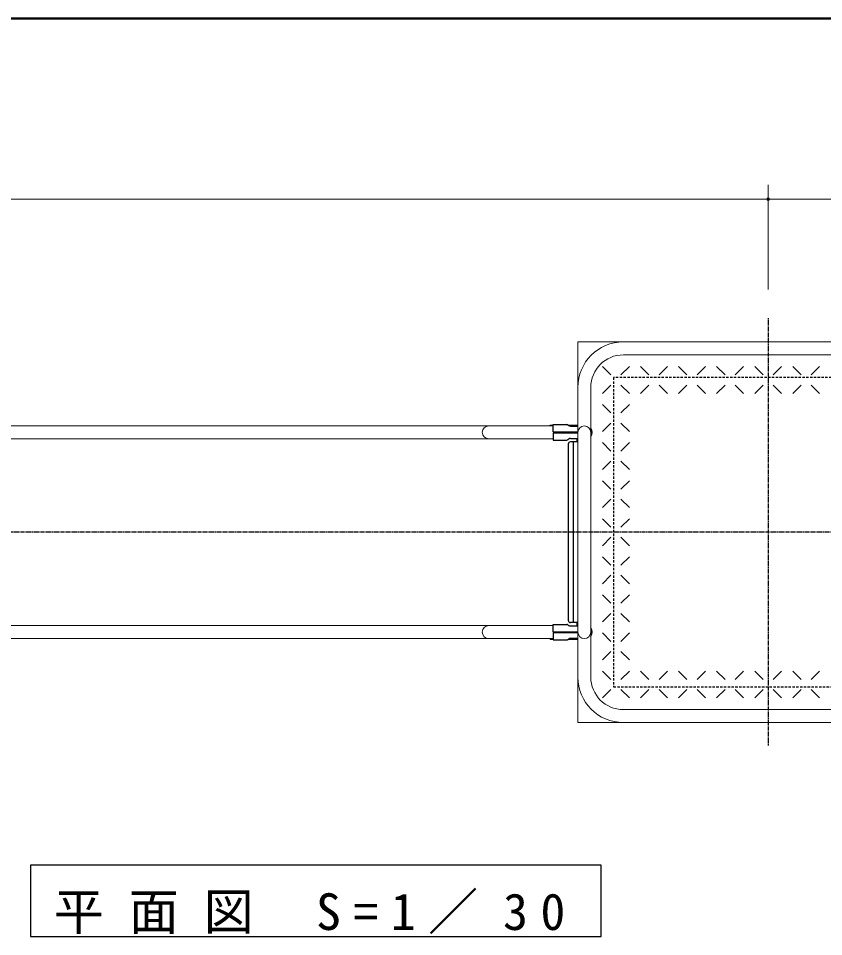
# Model space of a CAD drawing. Units: millimetres at full size, with parts at other scales. Extents: x -11723 to 28, y -1854 to 8010.
# Drawn here: x -8601 to -6908, y 6080 to 8010 of the extents above; entities that cross this region are included whole.
import ezdxf

# ---------------------------------------------------------------- set-up
doc = ezdxf.new("R2010")
doc.units = ezdxf.units.MM
doc.linetypes.add('USER2', pattern=[6, 3, -1, 1, -1])
doc.linetypes.add('USER4', pattern=[8, 5, -3])
for name, color, linetype, lineweight in [('A3図枠', 7, 'Continuous', 25), ('線', 2, 'Continuous', 25), ('補助', 2, 'Continuous', 13)]:
    doc.layers.add(name, color=color, linetype=linetype, lineweight=lineweight)
doc.styles.add('ＭＳ ゴシック', font='')
doc.styles.get('ＭＳ ゴシック').set_extended_font_data('MS Gothic')

# ---------------------------------------------------------------- blocks, each defined once
blk = doc.blocks.new('dimension_origin')
at = {"color": 0, "linetype": 'Continuous', "lineweight": -2}
blk.add_circle((0, 0), 1.25, dxfattribs=at)

msp = doc.modelspace()

# ---------------------------------------------------------------- linework, layer by layer
at = {"layer": 'A3図枠', "lineweight": 50}
msp.add_line((0, 8010), (-11550, 8010), dxfattribs=at)
at = {"layer": '線', "color": 20, "linetype": 'USER2'}
for p, q in [((-7024.958, 7380), (-7024.958, 6480)), ((-5317.828, 6930), (-10661.246, 6930))]:
    msp.add_line(p, q, dxfattribs=at)
at = {"layer": '線', "color": 7, "lineweight": 13}
for p, q in [((-7424.958, 6530), (-7424.958, 7330)), ((-6624.958, 7330), (-7424.958, 7330)), ((-6720.558, 7302.8), (-7329.358, 7302.8)), ((-7397.758, 6625.6), (-7397.758, 7234.4)), ((-10597.489, 7153.6), (-7476.758, 7153.6)), ((-10597.489, 7126.4), (-7476.758, 7126.4)), ((-7424.958, 7120), (-7424.958, 6740)), ((-10597.489, 6733.6), (-7476.758, 6733.6)), ((-10597.489, 6706.4), (-7476.758, 6706.4)), ((-6720.558, 6557.2), (-7329.358, 6557.2)), ((-6624.958, 6530), (-7424.958, 6530))]:
    msp.add_line(p, q, dxfattribs=at)
at = {"layer": '線'}
for p, q in [((-7373.243, 7278.284), (-7355.565, 7260.607)), ((-7316.674, 7278.284), (-7334.352, 7260.607)), ((-7293.243, 7278.284), (-7275.565, 7260.607)), ((-7236.674, 7278.284), (-7254.352, 7260.607)), ((-7213.243, 7278.284), (-7195.565, 7260.607)), ((-7156.674, 7278.284), (-7174.352, 7260.607)), ((-7133.243, 7278.284), (-7115.565, 7260.607)), ((-7076.674, 7278.284), (-7094.352, 7260.607)), ((-7053.243, 7278.284), (-7035.565, 7260.607)), ((-6996.674, 7278.284), (-7014.352, 7260.607)), ((-6973.243, 7278.284), (-6955.565, 7260.607)), ((-6916.674, 7278.284), (-6934.352, 7260.607)), ((-7355.565, 7239.393), (-7373.243, 7221.716)), ((-7334.352, 7239.393), (-7316.674, 7221.716)), ((-7275.565, 7239.393), (-7293.243, 7221.716)), ((-7254.352, 7239.393), (-7236.674, 7221.716)), ((-7195.565, 7239.393), (-7213.243, 7221.716)), ((-7174.352, 7239.393), (-7156.674, 7221.716)), ((-7115.565, 7239.393), (-7133.243, 7221.716)), ((-7094.352, 7239.393), (-7076.674, 7221.716)), ((-7035.565, 7239.393), (-7053.243, 7221.716)), ((-7014.352, 7239.393), (-6996.674, 7221.716)), ((-6955.565, 7239.393), (-6973.243, 7221.716)), ((-6934.352, 7239.393), (-6916.674, 7221.716)), ((-7373.243, 7198.284), (-7355.565, 7180.607)), ((-7316.674, 7198.284), (-7334.352, 7180.607)), ((-7483.185, 7153.6), (-7483.185, 7155)), ((-7483.185, 7155), (-7476.758, 7155)), ((-7476.758, 7156.2), (-7448.102, 7156.2)), ((-7476.758, 7140.9), (-7476.758, 7156.2)), ((-7446.022, 7155.361), (-7443.965, 7154.071)), ((-7445.446, 7155), (-7426.458, 7155)), ((-7440.244, 7153), (-7424.958, 7153)), ((-7426.458, 7153), (-7426.458, 7155)), ((-7355.565, 7159.393), (-7373.243, 7141.716)), ((-7334.352, 7159.393), (-7316.674, 7141.716)), ((-7476.758, 7140.9), (-7424.949, 7140.9)), ((-7476.758, 7139.1), (-7424.949, 7139.1)), ((-7476.758, 7139.1), (-7476.758, 7123.8)), ((-7476.758, 7123.8), (-7448.102, 7123.8)), ((-7446.022, 7124.639), (-7443.965, 7125.929)), ((-7440.244, 7127), (-7424.958, 7127)), ((-7426.458, 7120), (-7426.458, 7127)), ((-7445.342, 7115), (-7445.342, 6745)), ((-7424.958, 7120), (-7440.342, 7120)), ((-7434.958, 7120), (-7434.958, 6740)), ((-7373.243, 7118.284), (-7355.565, 7100.607)), ((-7316.674, 7118.284), (-7334.352, 7100.607)), ((-7355.565, 7079.393), (-7373.243, 7061.716)), ((-7334.352, 7079.393), (-7316.674, 7061.716)), ((-7373.243, 7038.284), (-7355.565, 7020.607)), ((-7316.674, 7038.284), (-7334.352, 7020.607)), ((-7355.565, 6999.393), (-7373.243, 6981.716)), ((-7334.352, 6999.393), (-7316.674, 6981.716)), ((-7373.243, 6958.284), (-7355.565, 6940.607)), ((-7316.674, 6958.284), (-7334.352, 6940.607)), ((-7355.565, 6919.393), (-7373.243, 6901.716)), ((-7334.352, 6919.393), (-7316.674, 6901.716)), ((-7373.243, 6878.284), (-7355.565, 6860.607)), ((-7316.674, 6878.284), (-7334.352, 6860.607)), ((-7355.565, 6839.393), (-7373.243, 6821.716)), ((-7334.352, 6839.393), (-7316.674, 6821.716)), ((-7373.243, 6798.284), (-7355.565, 6780.607)), ((-7316.674, 6798.284), (-7334.352, 6780.607)), ((-7355.565, 6759.393), (-7373.243, 6741.716)), ((-7334.352, 6759.393), (-7316.674, 6741.716)), ((-7476.758, 6736.2), (-7448.102, 6736.2)), ((-7476.758, 6720.9), (-7476.758, 6736.2)), ((-7424.958, 6740), (-7440.342, 6740)), ((-7426.458, 6733), (-7426.458, 6740)), ((-7476.758, 6720.9), (-7424.949, 6720.9)), ((-7476.758, 6719.1), (-7424.949, 6719.1)), ((-7476.758, 6719.1), (-7476.758, 6703.8)), ((-7446.022, 6735.361), (-7443.965, 6734.071)), ((-7440.244, 6733), (-7424.958, 6733)), ((-7373.243, 6718.284), (-7355.565, 6700.607)), ((-7316.674, 6718.284), (-7334.352, 6700.607)), ((-7483.185, 6705), (-7483.185, 6706.4)), ((-7483.185, 6705), (-7476.758, 6705)), ((-7476.758, 6703.8), (-7448.102, 6703.8)), ((-7446.022, 6704.639), (-7443.965, 6705.929)), ((-7445.446, 6705), (-7426.458, 6705)), ((-7440.244, 6707), (-7424.958, 6707)), ((-7426.458, 6705), (-7426.458, 6707)), ((-7355.565, 6679.393), (-7373.243, 6661.716)), ((-7334.352, 6679.393), (-7316.674, 6661.716)), ((-7373.243, 6638.284), (-7355.565, 6620.607)), ((-7316.674, 6638.284), (-7334.352, 6620.607)), ((-7293.243, 6638.284), (-7275.565, 6620.607)), ((-7236.674, 6638.284), (-7254.352, 6620.607)), ((-7213.243, 6638.284), (-7195.565, 6620.607)), ((-7156.674, 6638.284), (-7174.352, 6620.607)), ((-7133.243, 6638.284), (-7115.565, 6620.607)), ((-7076.674, 6638.284), (-7094.352, 6620.607)), ((-7053.243, 6638.284), (-7035.565, 6620.607)), ((-6996.674, 6638.284), (-7014.352, 6620.607)), ((-6973.243, 6638.284), (-6955.565, 6620.607)), ((-6916.674, 6638.284), (-6934.352, 6620.607)), ((-7355.565, 6599.393), (-7373.243, 6581.716)), ((-7334.352, 6599.393), (-7316.674, 6581.716)), ((-7275.565, 6599.393), (-7293.243, 6581.716)), ((-7254.352, 6599.393), (-7236.674, 6581.716)), ((-7195.565, 6599.393), (-7213.243, 6581.716)), ((-7174.352, 6599.393), (-7156.674, 6581.716)), ((-7115.565, 6599.393), (-7133.243, 6581.716)), ((-7094.352, 6599.393), (-7076.674, 6581.716)), ((-7035.565, 6599.393), (-7053.243, 6581.716)), ((-7014.352, 6599.393), (-6996.674, 6581.716)), ((-6955.565, 6599.393), (-6973.243, 6581.716)), ((-6934.352, 6599.393), (-6916.674, 6581.716))]:
    msp.add_line(p, q, dxfattribs=at)
at = {"layer": '線', "color": 4, "linetype": 'USER4'}
msp.add_lwpolyline([(-7349.958, 6605), (-6699.958, 6605), (-6699.958, 7255), (-7349.958, 7255)], close=True, dxfattribs=at)
at = {"layer": '線', "color": 7, "lineweight": 13}
for centre, radius, start, end in [((-7329.358, 7234.4), 95.6, 90, 180), ((-7329.358, 7234.4), 68.4, 90, 180), ((-7612.17, 7140), 13.6, 90, 270), ((-7411.358, 7140), 13.6, 0, 180), ((-7612.17, 6720), 13.6, 90, 270), ((-7411.358, 6720), 13.6, 180, 0), ((-7329.358, 6625.6), 95.6, 180, 270), ((-7329.358, 6625.6), 68.4, 180, 270)]:
    msp.add_arc(centre, radius, start, end, dxfattribs=at)
at = {"layer": '線'}
for centre, radius, start, end in [((-7448.102, 7153.2), 3, 46.09405, 90), ((-7440.244, 7160), 7, 237.89374, 270), ((-7411.358, 7140), 16.175, 327.22509, 32.77491), ((-7448.102, 7126.8), 3, 270, 313.90595), ((-7440.244, 7120), 7, 90, 122.10626), ((-7440.342, 7115), 5, 90, 180), ((-7448.102, 6733.2), 3, 46.09405, 90), ((-7440.342, 6745), 5, 180, 270), ((-7440.244, 6740), 7, 237.89374, 270), ((-7411.358, 6720), 16.175, 327.22509, 32.77491), ((-7448.102, 6706.8), 3, 270, 313.90595), ((-7440.244, 6700), 7, 90, 122.10626)]:
    msp.add_arc(centre, radius, start, end, dxfattribs=at)
at = {"layer": '補助'}
for p, q in [((-7024.958, 7440), (-7024.958, 7660)), ((-7024.958, 7440), (-7024.958, 7660)), ((-10411.089, 7630), (-7024.958, 7630)), ((-7024.958, 7630), (-5567.828, 7630))]:
    msp.add_line(p, q, dxfattribs=at)
at = {"layer": '補助', "lineweight": 25}
msp.add_lwpolyline([(-8575.761, 6230), (-8575.761, 6080), (-7375.761, 6080), (-7375.761, 6230)], close=True, dxfattribs=at)

# ---------------------------------------------------------------- block references
at = {"layer": '補助', "xscale": 2, "yscale": 2}
msp.add_blockref('dimension_origin', (-7024.958, 7630), dxfattribs=at)
at = {"layer": '補助', "xscale": 2, "yscale": 2, "rotation": 180}
msp.add_blockref('dimension_origin', (-7024.958, 7630), dxfattribs=at)

# ---------------------------------------------------------------- texts
at = {"layer": '補助', "insert": (-7975.761, 6085), "char_height": 76.98, "attachment_point": 8, "style": 'ＭＳ ゴシック'}
msp.add_mtext('\\T1.5;平面図\\~S=1／30', dxfattribs=at)

doc.saveas('drawing.dxf')
